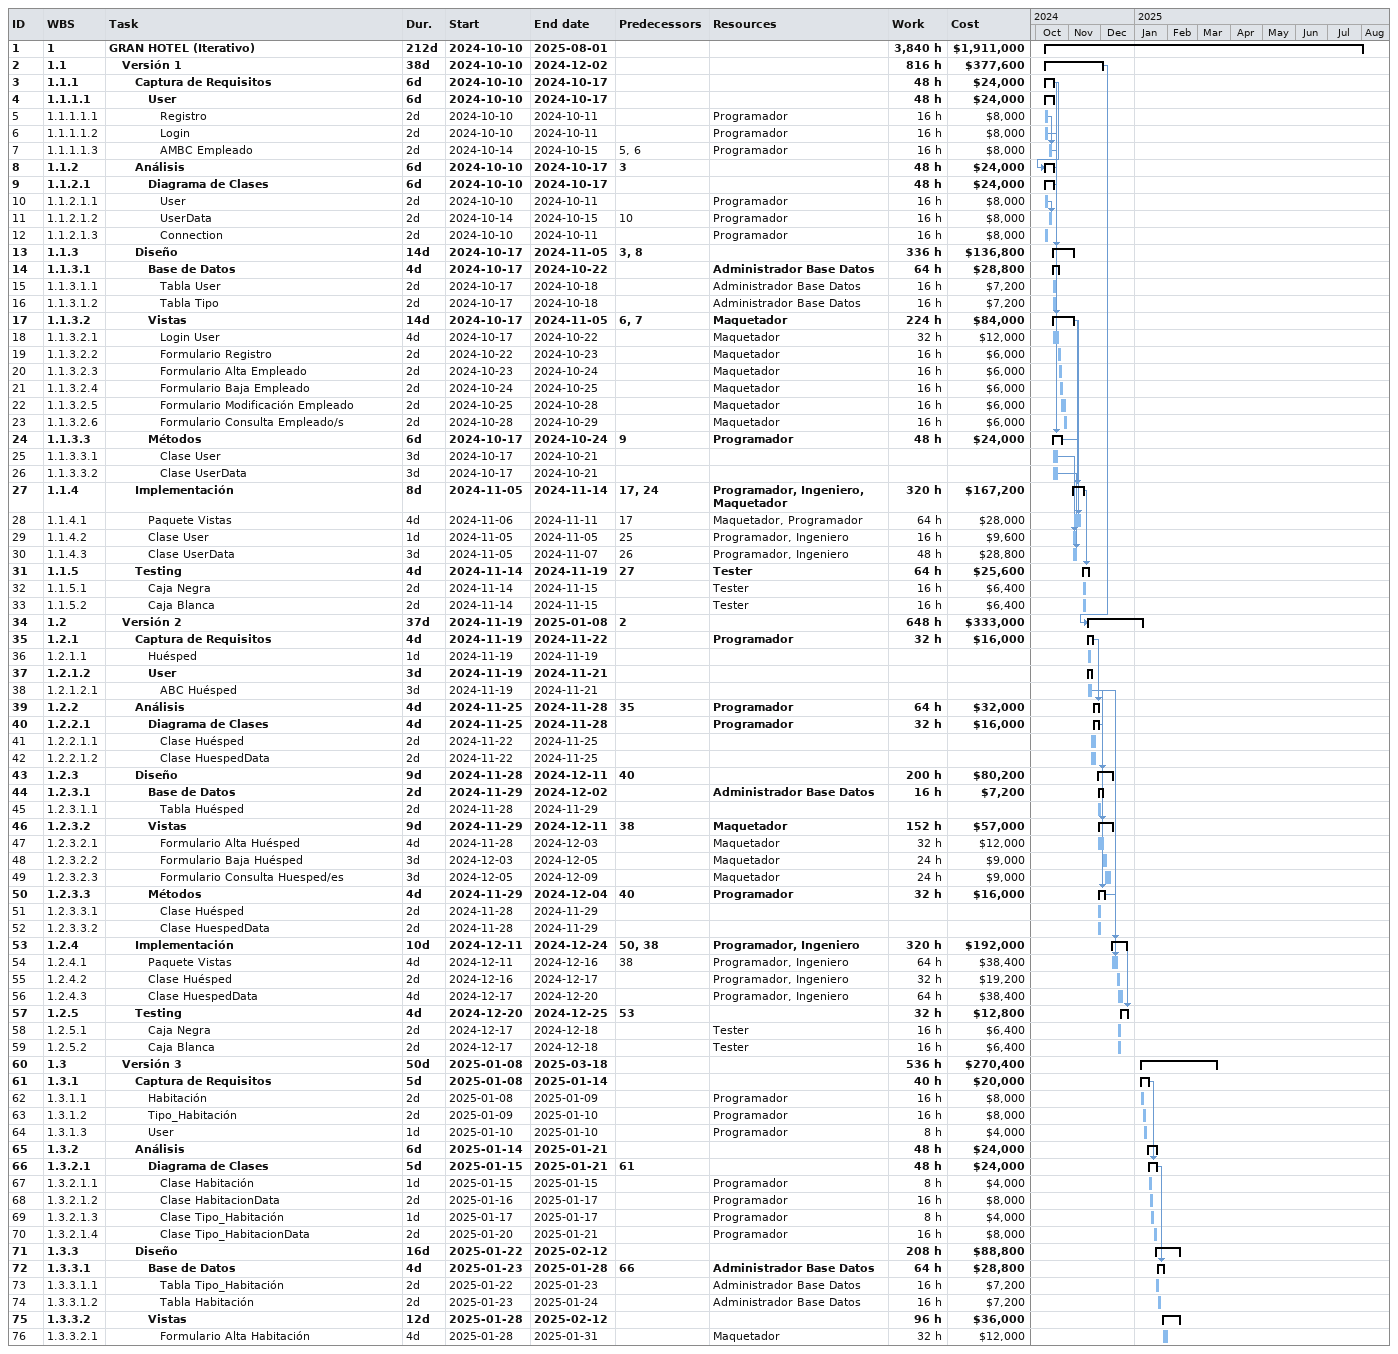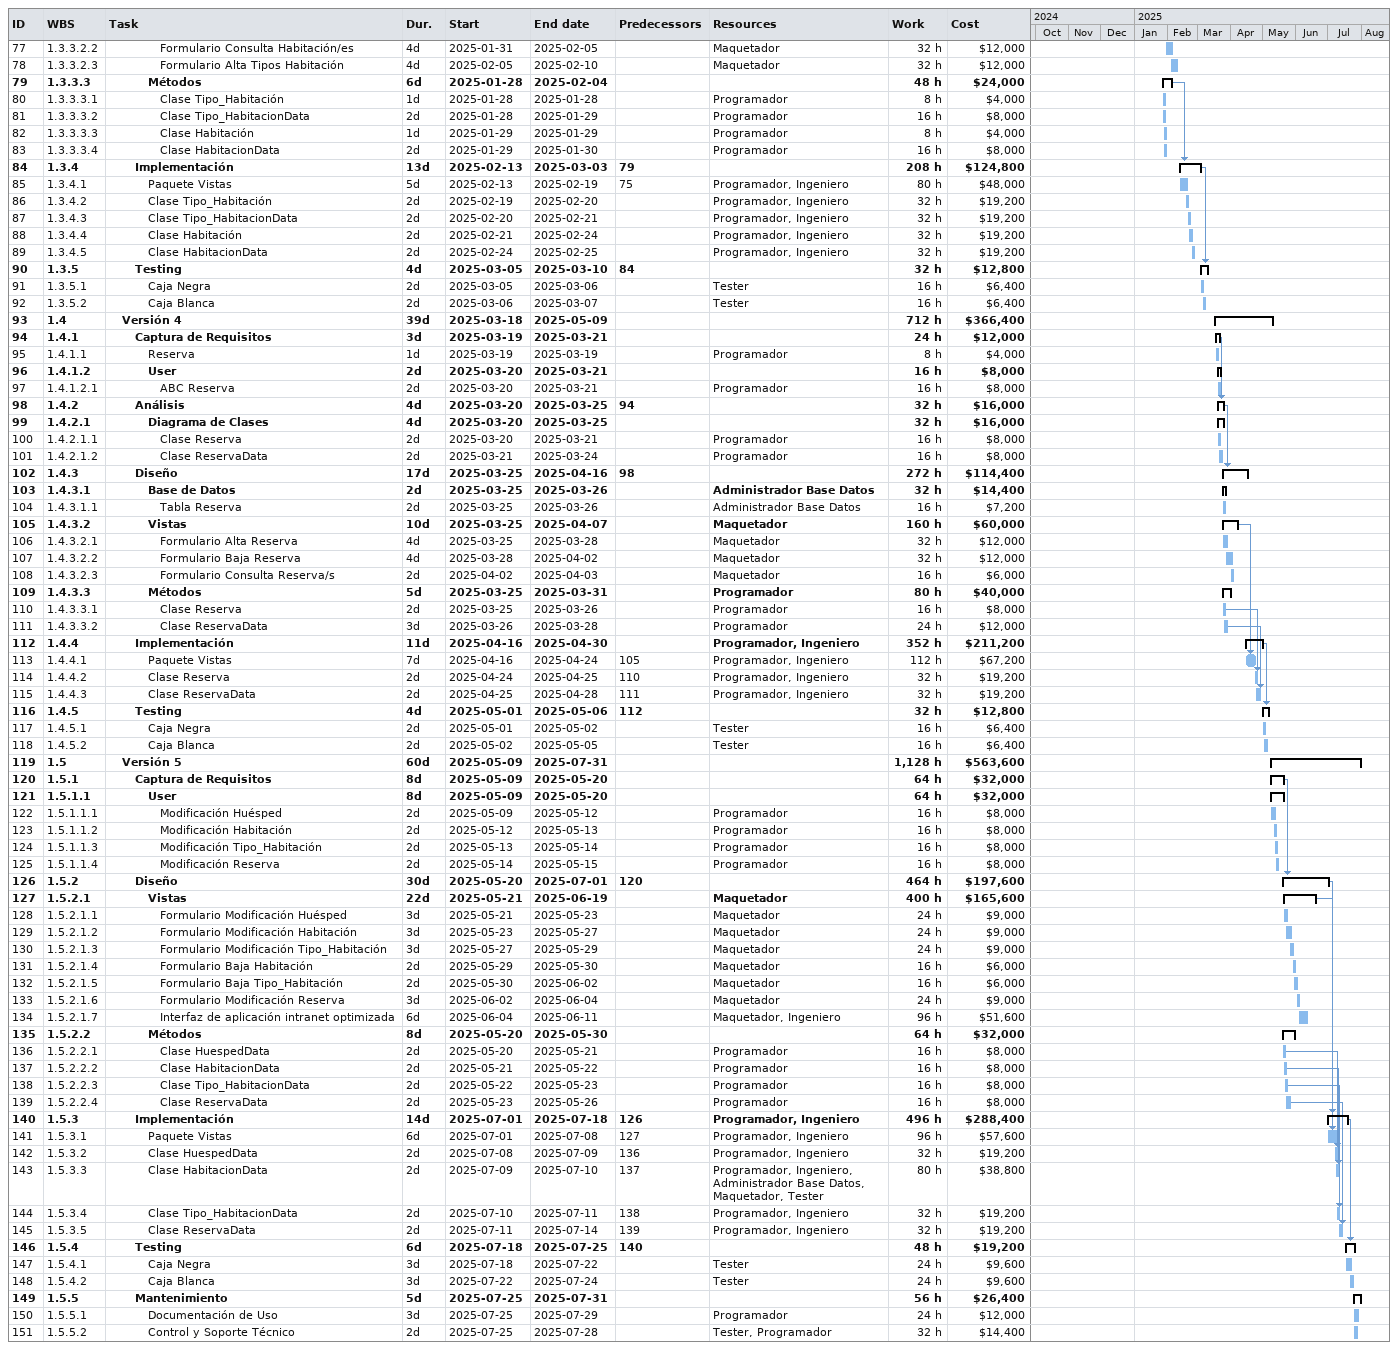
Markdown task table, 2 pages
| ID | WBS | Task | Duration | Start | Finish | Predecessors | Resources | Work (h) | Cost ($) |
|---|---|---|---|---|---|---|---|---|---|
| 1 | 1 | **GRAN HOTEL (Iterativo)** | 212d | 2024-10-10 | 2025-08-01 |  |  | 3840 | 1911000 |
| 2 | 1.1 | **Versión 1** | 38d | 2024-10-10 | 2024-12-02 |  |  | 816 | 377600 |
| 3 | 1.1.1 | **Captura de Requisitos** | 6d | 2024-10-10 | 2024-10-17 |  |  | 48 | 24000 |
| 4 | 1.1.1.1 | **User** | 6d | 2024-10-10 | 2024-10-17 |  |  | 48 | 24000 |
| 5 | 1.1.1.1.1 | Registro | 2d | 2024-10-10 | 2024-10-11 |  | Programador | 16 | 8000 |
| 6 | 1.1.1.1.2 | Login | 2d | 2024-10-10 | 2024-10-11 |  | Programador | 16 | 8000 |
| 7 | 1.1.1.1.3 | AMBC Empleado | 2d | 2024-10-14 | 2024-10-15 | 5, 6 | Programador | 16 | 8000 |
| 8 | 1.1.2 | **Análisis** | 6d | 2024-10-10 | 2024-10-17 | 3 |  | 48 | 24000 |
| 9 | 1.1.2.1 | **Diagrama de Clases** | 6d | 2024-10-10 | 2024-10-17 |  |  | 48 | 24000 |
| 10 | 1.1.2.1.1 | User | 2d | 2024-10-10 | 2024-10-11 |  | Programador | 16 | 8000 |
| 11 | 1.1.2.1.2 | UserData | 2d | 2024-10-14 | 2024-10-15 | 10 | Programador | 16 | 8000 |
| 12 | 1.1.2.1.3 | Connection | 2d | 2024-10-10 | 2024-10-11 |  | Programador | 16 | 8000 |
| 13 | 1.1.3 | **Diseño** | 14d | 2024-10-17 | 2024-11-05 | 3, 8 |  | 336 | 136800 |
| 14 | 1.1.3.1 | **Base de Datos** | 4d | 2024-10-17 | 2024-10-22 |  | Administrador Base Datos | 64 | 28800 |
| 15 | 1.1.3.1.1 | Tabla User | 2d | 2024-10-17 | 2024-10-18 |  | Administrador Base Datos | 16 | 7200 |
| 16 | 1.1.3.1.2 | Tabla Tipo | 2d | 2024-10-17 | 2024-10-18 |  | Administrador Base Datos | 16 | 7200 |
| 17 | 1.1.3.2 | **Vistas** | 14d | 2024-10-17 | 2024-11-05 | 6, 7 | Maquetador | 224 | 84000 |
| 18 | 1.1.3.2.1 | Login User | 4d | 2024-10-17 | 2024-10-22 |  | Maquetador | 32 | 12000 |
| 19 | 1.1.3.2.2 | Formulario Registro | 2d | 2024-10-22 | 2024-10-23 |  | Maquetador | 16 | 6000 |
| 20 | 1.1.3.2.3 | Formulario Alta Empleado | 2d | 2024-10-23 | 2024-10-24 |  | Maquetador | 16 | 6000 |
| 21 | 1.1.3.2.4 | Formulario Baja Empleado | 2d | 2024-10-24 | 2024-10-25 |  | Maquetador | 16 | 6000 |
| 22 | 1.1.3.2.5 | Formulario Modificación Empleado | 2d | 2024-10-25 | 2024-10-28 |  | Maquetador | 16 | 6000 |
| 23 | 1.1.3.2.6 | Formulario Consulta Empleado/s | 2d | 2024-10-28 | 2024-10-29 |  | Maquetador | 16 | 6000 |
| 24 | 1.1.3.3 | **Métodos** | 6d | 2024-10-17 | 2024-10-24 | 9 | Programador | 48 | 24000 |
| 25 | 1.1.3.3.1 | Clase User | 3d | 2024-10-17 | 2024-10-21 |  |  |  |  |
| 26 | 1.1.3.3.2 | Clase UserData | 3d | 2024-10-17 | 2024-10-21 |  |  |  |  |
| 27 | 1.1.4 | **Implementación** | 8d | 2024-11-05 | 2024-11-14 | 17, 24 | Programador, Ingeniero, Maquetador | 320 | 167200 |
| 28 | 1.1.4.1 | Paquete Vistas | 4d | 2024-11-06 | 2024-11-11 | 17 | Maquetador, Programador | 64 | 28000 |
| 29 | 1.1.4.2 | Clase User | 1d | 2024-11-05 | 2024-11-05 | 25 | Programador, Ingeniero | 16 | 9600 |
| 30 | 1.1.4.3 | Clase UserData | 3d | 2024-11-05 | 2024-11-07 | 26 | Programador, Ingeniero | 48 | 28800 |
| 31 | 1.1.5 | **Testing** | 4d | 2024-11-14 | 2024-11-19 | 27 | Tester | 64 | 25600 |
| 32 | 1.1.5.1 | Caja Negra | 2d | 2024-11-14 | 2024-11-15 |  | Tester | 16 | 6400 |
| 33 | 1.1.5.2 | Caja Blanca | 2d | 2024-11-14 | 2024-11-15 |  | Tester | 16 | 6400 |
| 34 | 1.2 | **Versión 2** | 37d | 2024-11-19 | 2025-01-08 | 2 |  | 648 | 333000 |
| 35 | 1.2.1 | **Captura de Requisitos** | 4d | 2024-11-19 | 2024-11-22 |  | Programador | 32 | 16000 |
| 36 | 1.2.1.1 | Huésped | 1d | 2024-11-19 | 2024-11-19 |  |  |  |  |
| 37 | 1.2.1.2 | **User** | 3d | 2024-11-19 | 2024-11-21 |  |  |  |  |
| 38 | 1.2.1.2.1 | ABC Huésped | 3d | 2024-11-19 | 2024-11-21 |  |  |  |  |
| 39 | 1.2.2 | **Análisis** | 4d | 2024-11-25 | 2024-11-28 | 35 | Programador | 64 | 32000 |
| 40 | 1.2.2.1 | **Diagrama de Clases** | 4d | 2024-11-25 | 2024-11-28 |  | Programador | 32 | 16000 |
| 41 | 1.2.2.1.1 | Clase Huésped | 2d | 2024-11-22 | 2024-11-25 |  |  |  |  |
| 42 | 1.2.2.1.2 | Clase HuespedData | 2d | 2024-11-22 | 2024-11-25 |  |  |  |  |
| 43 | 1.2.3 | **Diseño** | 9d | 2024-11-28 | 2024-12-11 | 40 |  | 200 | 80200 |
| 44 | 1.2.3.1 | **Base de Datos** | 2d | 2024-11-29 | 2024-12-02 |  | Administrador Base Datos | 16 | 7200 |
| 45 | 1.2.3.1.1 | Tabla Huésped | 2d | 2024-11-28 | 2024-11-29 |  |  |  |  |
| 46 | 1.2.3.2 | **Vistas** | 9d | 2024-11-29 | 2024-12-11 | 38 | Maquetador | 152 | 57000 |
| 47 | 1.2.3.2.1 | Formulario Alta Huésped | 4d | 2024-11-28 | 2024-12-03 |  | Maquetador | 32 | 12000 |
| 48 | 1.2.3.2.2 | Formulario Baja Huésped | 3d | 2024-12-03 | 2024-12-05 |  | Maquetador | 24 | 9000 |
| 49 | 1.2.3.2.3 | Formulario Consulta Huesped/es | 3d | 2024-12-05 | 2024-12-09 |  | Maquetador | 24 | 9000 |
| 50 | 1.2.3.3 | **Métodos** | 4d | 2024-11-29 | 2024-12-04 | 40 | Programador | 32 | 16000 |
| 51 | 1.2.3.3.1 | Clase Huésped | 2d | 2024-11-28 | 2024-11-29 |  |  |  |  |
| 52 | 1.2.3.3.2 | Clase HuespedData | 2d | 2024-11-28 | 2024-11-29 |  |  |  |  |
| 53 | 1.2.4 | **Implementación** | 10d | 2024-12-11 | 2024-12-24 | 50, 38 | Programador, Ingeniero | 320 | 192000 |
| 54 | 1.2.4.1 | Paquete Vistas | 4d | 2024-12-11 | 2024-12-16 | 38 | Programador, Ingeniero | 64 | 38400 |
| 55 | 1.2.4.2 | Clase Huésped | 2d | 2024-12-16 | 2024-12-17 |  | Programador, Ingeniero | 32 | 19200 |
| 56 | 1.2.4.3 | Clase HuespedData | 4d | 2024-12-17 | 2024-12-20 |  | Programador, Ingeniero | 64 | 38400 |
| 57 | 1.2.5 | **Testing** | 4d | 2024-12-20 | 2024-12-25 | 53 |  | 32 | 12800 |
| 58 | 1.2.5.1 | Caja Negra | 2d | 2024-12-17 | 2024-12-18 |  | Tester | 16 | 6400 |
| 59 | 1.2.5.2 | Caja Blanca | 2d | 2024-12-17 | 2024-12-18 |  | Tester | 16 | 6400 |
| 60 | 1.3 | **Versión 3** | 50d | 2025-01-08 | 2025-03-18 |  |  | 536 | 270400 |
| 61 | 1.3.1 | **Captura de Requisitos** | 5d | 2025-01-08 | 2025-01-14 |  |  | 40 | 20000 |
| 62 | 1.3.1.1 | Habitación | 2d | 2025-01-08 | 2025-01-09 |  | Programador | 16 | 8000 |
| 63 | 1.3.1.2 | Tipo_Habitación | 2d | 2025-01-09 | 2025-01-10 |  | Programador | 16 | 8000 |
| 64 | 1.3.1.3 | User | 1d | 2025-01-10 | 2025-01-10 |  | Programador | 8 | 4000 |
| 65 | 1.3.2 | **Análisis** | 6d | 2025-01-14 | 2025-01-21 |  |  | 48 | 24000 |
| 66 | 1.3.2.1 | **Diagrama de Clases** | 5d | 2025-01-15 | 2025-01-21 | 61 |  | 48 | 24000 |
| 67 | 1.3.2.1.1 | Clase Habitación | 1d | 2025-01-15 | 2025-01-15 |  | Programador | 8 | 4000 |
| 68 | 1.3.2.1.2 | Clase HabitacionData | 2d | 2025-01-16 | 2025-01-17 |  | Programador | 16 | 8000 |
| 69 | 1.3.2.1.3 | Clase Tipo_Habitación | 1d | 2025-01-17 | 2025-01-17 |  | Programador | 8 | 4000 |
| 70 | 1.3.2.1.4 | Clase Tipo_HabitacionData | 2d | 2025-01-20 | 2025-01-21 |  | Programador | 16 | 8000 |
| 71 | 1.3.3 | **Diseño** | 16d | 2025-01-22 | 2025-02-12 |  |  | 208 | 88800 |
| 72 | 1.3.3.1 | **Base de Datos** | 4d | 2025-01-23 | 2025-01-28 | 66 | Administrador Base Datos | 64 | 28800 |
| 73 | 1.3.3.1.1 | Tabla Tipo_Habitación | 2d | 2025-01-22 | 2025-01-23 |  | Administrador Base Datos | 16 | 7200 |
| 74 | 1.3.3.1.2 | Tabla Habitación | 2d | 2025-01-23 | 2025-01-24 |  | Administrador Base Datos | 16 | 7200 |
| 75 | 1.3.3.2 | **Vistas** | 12d | 2025-01-28 | 2025-02-12 |  |  | 96 | 36000 |
| 76 | 1.3.3.2.1 | Formulario Alta Habitación | 4d | 2025-01-28 | 2025-01-31 |  | Maquetador | 32 | 12000 |
| 77 | 1.3.3.2.2 | Formulario Consulta Habitación/es | 4d | 2025-01-31 | 2025-02-05 |  | Maquetador | 32 | 12000 |
| 78 | 1.3.3.2.3 | Formulario Alta Tipos Habitación | 4d | 2025-02-05 | 2025-02-10 |  | Maquetador | 32 | 12000 |
| 79 | 1.3.3.3 | **Métodos** | 6d | 2025-01-28 | 2025-02-04 |  |  | 48 | 24000 |
| 80 | 1.3.3.3.1 | Clase Tipo_Habitación | 1d | 2025-01-28 | 2025-01-28 |  | Programador | 8 | 4000 |
| 81 | 1.3.3.3.2 | Clase Tipo_HabitacionData | 2d | 2025-01-28 | 2025-01-29 |  | Programador | 16 | 8000 |
| 82 | 1.3.3.3.3 | Clase Habitación | 1d | 2025-01-29 | 2025-01-29 |  | Programador | 8 | 4000 |
| 83 | 1.3.3.3.4 | Clase HabitacionData | 2d | 2025-01-29 | 2025-01-30 |  | Programador | 16 | 8000 |
| 84 | 1.3.4 | **Implementación** | 13d | 2025-02-13 | 2025-03-03 | 79 |  | 208 | 124800 |
| 85 | 1.3.4.1 | Paquete Vistas | 5d | 2025-02-13 | 2025-02-19 | 75 | Programador, Ingeniero | 80 | 48000 |
| 86 | 1.3.4.2 | Clase Tipo_Habitación | 2d | 2025-02-19 | 2025-02-20 |  | Programador, Ingeniero | 32 | 19200 |
| 87 | 1.3.4.3 | Clase Tipo_HabitacionData | 2d | 2025-02-20 | 2025-02-21 |  | Programador, Ingeniero | 32 | 19200 |
| 88 | 1.3.4.4 | Clase Habitación | 2d | 2025-02-21 | 2025-02-24 |  | Programador, Ingeniero | 32 | 19200 |
| 89 | 1.3.4.5 | Clase HabitacionData | 2d | 2025-02-24 | 2025-02-25 |  | Programador, Ingeniero | 32 | 19200 |
| 90 | 1.3.5 | **Testing** | 4d | 2025-03-05 | 2025-03-10 | 84 |  | 32 | 12800 |
| 91 | 1.3.5.1 | Caja Negra | 2d | 2025-03-05 | 2025-03-06 |  | Tester | 16 | 6400 |
| 92 | 1.3.5.2 | Caja Blanca | 2d | 2025-03-06 | 2025-03-07 |  | Tester | 16 | 6400 |
| 93 | 1.4 | **Versión 4** | 39d | 2025-03-18 | 2025-05-09 |  |  | 712 | 366400 |
| 94 | 1.4.1 | **Captura de Requisitos** | 3d | 2025-03-19 | 2025-03-21 |  |  | 24 | 12000 |
| 95 | 1.4.1.1 | Reserva | 1d | 2025-03-19 | 2025-03-19 |  | Programador | 8 | 4000 |
| 96 | 1.4.1.2 | **User** | 2d | 2025-03-20 | 2025-03-21 |  |  | 16 | 8000 |
| 97 | 1.4.1.2.1 | ABC Reserva | 2d | 2025-03-20 | 2025-03-21 |  | Programador | 16 | 8000 |
| 98 | 1.4.2 | **Análisis** | 4d | 2025-03-20 | 2025-03-25 | 94 |  | 32 | 16000 |
| 99 | 1.4.2.1 | **Diagrama de Clases** | 4d | 2025-03-20 | 2025-03-25 |  |  | 32 | 16000 |
| 100 | 1.4.2.1.1 | Clase Reserva | 2d | 2025-03-20 | 2025-03-21 |  | Programador | 16 | 8000 |
| 101 | 1.4.2.1.2 | Clase ReservaData | 2d | 2025-03-21 | 2025-03-24 |  | Programador | 16 | 8000 |
| 102 | 1.4.3 | **Diseño** | 17d | 2025-03-25 | 2025-04-16 | 98 |  | 272 | 114400 |
| 103 | 1.4.3.1 | **Base de Datos** | 2d | 2025-03-25 | 2025-03-26 |  | Administrador Base Datos | 32 | 14400 |
| 104 | 1.4.3.1.1 | Tabla Reserva | 2d | 2025-03-25 | 2025-03-26 |  | Administrador Base Datos | 16 | 7200 |
| 105 | 1.4.3.2 | **Vistas** | 10d | 2025-03-25 | 2025-04-07 |  | Maquetador | 160 | 60000 |
| 106 | 1.4.3.2.1 | Formulario Alta Reserva | 4d | 2025-03-25 | 2025-03-28 |  | Maquetador | 32 | 12000 |
| 107 | 1.4.3.2.2 | Formulario Baja Reserva | 4d | 2025-03-28 | 2025-04-02 |  | Maquetador | 32 | 12000 |
| 108 | 1.4.3.2.3 | Formulario Consulta Reserva/s | 2d | 2025-04-02 | 2025-04-03 |  | Maquetador | 16 | 6000 |
| 109 | 1.4.3.3 | **Métodos** | 5d | 2025-03-25 | 2025-03-31 |  | Programador | 80 | 40000 |
| 110 | 1.4.3.3.1 | Clase Reserva | 2d | 2025-03-25 | 2025-03-26 |  | Programador | 16 | 8000 |
| 111 | 1.4.3.3.2 | Clase ReservaData | 3d | 2025-03-26 | 2025-03-28 |  | Programador | 24 | 12000 |
| 112 | 1.4.4 | **Implementación** | 11d | 2025-04-16 | 2025-04-30 |  | Programador, Ingeniero | 352 | 211200 |
| 113 | 1.4.4.1 | Paquete Vistas | 7d | 2025-04-16 | 2025-04-24 | 105 | Programador, Ingeniero | 112 | 67200 |
| 114 | 1.4.4.2 | Clase Reserva | 2d | 2025-04-24 | 2025-04-25 | 110 | Programador, Ingeniero | 32 | 19200 |
| 115 | 1.4.4.3 | Clase ReservaData | 2d | 2025-04-25 | 2025-04-28 | 111 | Programador, Ingeniero | 32 | 19200 |
| 116 | 1.4.5 | **Testing** | 4d | 2025-05-01 | 2025-05-06 | 112 |  | 32 | 12800 |
| 117 | 1.4.5.1 | Caja Negra | 2d | 2025-05-01 | 2025-05-02 |  | Tester | 16 | 6400 |
| 118 | 1.4.5.2 | Caja Blanca | 2d | 2025-05-02 | 2025-05-05 |  | Tester | 16 | 6400 |
| 119 | 1.5 | **Versión 5** | 60d | 2025-05-09 | 2025-07-31 |  |  | 1128 | 563600 |
| 120 | 1.5.1 | **Captura de Requisitos** | 8d | 2025-05-09 | 2025-05-20 |  |  | 64 | 32000 |
| 121 | 1.5.1.1 | **User** | 8d | 2025-05-09 | 2025-05-20 |  |  | 64 | 32000 |
| 122 | 1.5.1.1.1 | Modificación Huésped | 2d | 2025-05-09 | 2025-05-12 |  | Programador | 16 | 8000 |
| 123 | 1.5.1.1.2 | Modificación Habitación | 2d | 2025-05-12 | 2025-05-13 |  | Programador | 16 | 8000 |
| 124 | 1.5.1.1.3 | Modificación Tipo_Habitación | 2d | 2025-05-13 | 2025-05-14 |  | Programador | 16 | 8000 |
| 125 | 1.5.1.1.4 | Modificación Reserva | 2d | 2025-05-14 | 2025-05-15 |  | Programador | 16 | 8000 |
| 126 | 1.5.2 | **Diseño** | 30d | 2025-05-20 | 2025-07-01 | 120 |  | 464 | 197600 |
| 127 | 1.5.2.1 | **Vistas** | 22d | 2025-05-21 | 2025-06-19 |  | Maquetador | 400 | 165600 |
| 128 | 1.5.2.1.1 | Formulario Modificación Huésped | 3d | 2025-05-21 | 2025-05-23 |  | Maquetador | 24 | 9000 |
| 129 | 1.5.2.1.2 | Formulario Modificación Habitación | 3d | 2025-05-23 | 2025-05-27 |  | Maquetador | 24 | 9000 |
| 130 | 1.5.2.1.3 | Formulario Modificación Tipo_Habitación | 3d | 2025-05-27 | 2025-05-29 |  | Maquetador | 24 | 9000 |
| 131 | 1.5.2.1.4 | Formulario Baja Habitación | 2d | 2025-05-29 | 2025-05-30 |  | Maquetador | 16 | 6000 |
| 132 | 1.5.2.1.5 | Formulario Baja Tipo_Habitación | 2d | 2025-05-30 | 2025-06-02 |  | Maquetador | 16 | 6000 |
| 133 | 1.5.2.1.6 | Formulario Modificación Reserva | 3d | 2025-06-02 | 2025-06-04 |  | Maquetador | 24 | 9000 |
| 134 | 1.5.2.1.7 | Interfaz de aplicación intranet optimizada | 6d | 2025-06-04 | 2025-06-11 |  | Maquetador, Ingeniero | 96 | 51600 |
| 135 | 1.5.2.2 | **Métodos** | 8d | 2025-05-20 | 2025-05-30 |  |  | 64 | 32000 |
| 136 | 1.5.2.2.1 | Clase HuespedData | 2d | 2025-05-20 | 2025-05-21 |  | Programador | 16 | 8000 |
| 137 | 1.5.2.2.2 | Clase HabitacionData | 2d | 2025-05-21 | 2025-05-22 |  | Programador | 16 | 8000 |
| 138 | 1.5.2.2.3 | Clase Tipo_HabitacionData | 2d | 2025-05-22 | 2025-05-23 |  | Programador | 16 | 8000 |
| 139 | 1.5.2.2.4 | Clase ReservaData | 2d | 2025-05-23 | 2025-05-26 |  | Programador | 16 | 8000 |
| 140 | 1.5.3 | **Implementación** | 14d | 2025-07-01 | 2025-07-18 | 126 | Programador, Ingeniero | 496 | 288400 |
| 141 | 1.5.3.1 | Paquete Vistas | 6d | 2025-07-01 | 2025-07-08 | 127 | Programador, Ingeniero | 96 | 57600 |
| 142 | 1.5.3.2 | Clase HuespedData | 2d | 2025-07-08 | 2025-07-09 | 136 | Programador, Ingeniero | 32 | 19200 |
| 143 | 1.5.3.3 | Clase HabitacionData | 2d | 2025-07-09 | 2025-07-10 | 137 | Programador, Ingeniero, Administrador Base Datos, Maquetador, Tester | 80 | 38800 |
| 144 | 1.5.3.4 | Clase Tipo_HabitacionData | 2d | 2025-07-10 | 2025-07-11 | 138 | Programador, Ingeniero | 32 | 19200 |
| 145 | 1.5.3.5 | Clase ReservaData | 2d | 2025-07-11 | 2025-07-14 | 139 | Programador, Ingeniero | 32 | 19200 |
| 146 | 1.5.4 | **Testing** | 6d | 2025-07-18 | 2025-07-25 | 140 |  | 48 | 19200 |
| 147 | 1.5.4.1 | Caja Negra | 3d | 2025-07-18 | 2025-07-22 |  | Tester | 24 | 9600 |
| 148 | 1.5.4.2 | Caja Blanca | 3d | 2025-07-22 | 2025-07-24 |  | Tester | 24 | 9600 |
| 149 | 1.5.5 | **Mantenimiento** | 5d | 2025-07-25 | 2025-07-31 |  |  | 56 | 26400 |
| 150 | 1.5.5.1 | Documentación de Uso | 3d | 2025-07-25 | 2025-07-29 |  | Programador | 24 | 12000 |
| 151 | 1.5.5.2 | Control y Soporte Técnico | 2d | 2025-07-25 | 2025-07-28 |  | Tester, Programador | 32 | 14400 |
